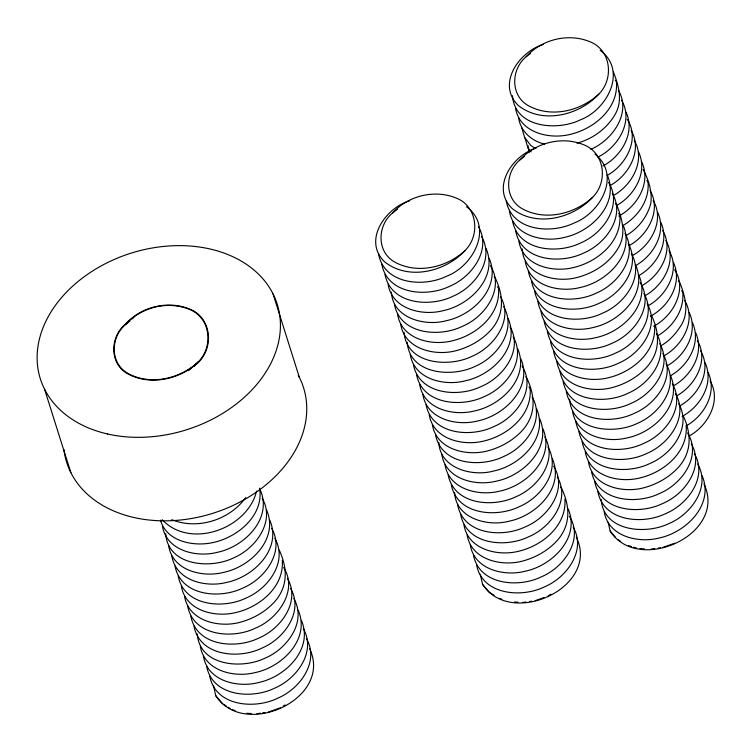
<?xml version="1.0" encoding="UTF-8"?>
<svg xmlns="http://www.w3.org/2000/svg" width="752" height="752" viewBox="0 0 752 752"><rect width="100%" height="100%" fill="white"/><g stroke="black" fill="none" stroke-linecap="round" stroke-linejoin="round"><path stroke-width="1.13" d="M282.31 560.315C284.265 586.701 260.136 606.732 236.429 612.41C215.373 617.918 185.274 610.878 181.354 586.081M498.557 288.636C500.512 315.022 476.383 335.054 452.676 340.731C431.62 346.249 401.521 339.199 397.601 314.402M530.151 388.84C532.106 415.226 507.976 435.258 484.269 440.935C463.213 446.444 433.114 439.403 429.195 414.606M564.902 499.065C566.858 525.451 542.728 545.473 519.03 551.15C497.974 556.668 467.866 549.627 463.946 524.83M616.461 82.203C618.417 108.589 594.287 128.611 570.58 134.288C549.524 139.806 519.425 132.766 515.496 107.968M619.836 215.345C621.791 241.73 597.661 261.752 573.964 267.43C552.908 272.948 522.8 265.907 518.88 241.11M648.055 182.398C649.559 200.258 637.978 216.811 623.004 225.497M654.597 325.56C656.543 351.945 632.413 371.977 608.716 377.654C587.66 383.172 557.552 376.122 553.632 351.325M682.807 292.622C684.311 310.473 672.73 327.035 657.756 335.721M686.191 425.764C688.136 452.149 664.007 472.181 640.309 477.858C619.253 483.367 589.145 476.326 585.225 451.529M165.703 533.741C167.893 565.993 210.551 569.264 233.618 557.871C255.501 548.669 275.646 521.597 262.175 498.238M197.297 633.945C199.487 666.197 242.144 669.468 265.212 658.075C287.095 648.873 307.239 621.791 293.769 598.442M391.435 292.124C392.553 318.256 424.974 326.631 446.359 320.69C473.158 315.107 501.631 287.255 489.176 258.387M404.068 332.205C406.259 364.457 448.916 367.728 471.983 356.335C493.867 347.133 514.011 320.051 500.541 296.702M407.227 342.226C409.417 374.477 452.074 377.748 475.142 366.356C497.025 357.153 517.169 330.072 503.699 306.722M438.82 442.43C439.948 468.552 472.369 476.937 493.754 470.996C520.553 465.403 549.026 437.561 536.561 408.684M454.622 492.522C455.74 518.654 488.161 527.039 509.546 521.098C536.345 515.505 564.818 487.663 552.363 458.786M512.497 95.701C514.688 127.962 557.335 131.233 580.403 119.831C606.911 109.867 627.967 70.857 600.181 50.375M528.289 145.803L528.139 148.05L529.38 152.214M522.189 248.884C523.307 275.016 555.737 283.391 577.122 277.45C594.165 273.061 609.985 262.777 618.699 247.192C626.331 233.693 622.073 218.578 616.772 205.127L615.503 203.36M569.584 399.19C571.774 431.441 614.422 434.712 637.489 423.32C659.372 414.117 679.517 387.036 666.046 363.686M601.177 499.394C603.367 531.645 646.015 534.916 669.083 523.514C690.966 514.321 711.11 487.24 697.64 463.881M256.611 491.075C247.38 529.07 190.012 549.496 162.272 519.745M198.284 361.872C213.794 346.381 210.645 317.438 189.09 309.269C167.499 300.556 141.15 307.164 125.678 324.413C110.262 337.122 109.679 363.789 128.451 373.706C151.096 385.748 180.01 378.754 198.284 361.872L193.405 366.271M198.678 362.079C214.339 346.428 211.162 317.194 189.401 308.94C167.593 300.151 140.972 306.816 125.349 324.234C109.773 337.084 109.181 364.015 128.15 374.026C151.02 386.19 180.226 379.121 198.678 362.079L193.743 366.515M465.074 250.519C480.594 235.028 477.435 206.076 455.891 197.908C434.299 189.203 407.951 195.802 392.478 213.051C377.062 225.769 376.47 252.437 395.251 262.345C417.896 274.395 446.81 267.392 465.074 250.519C445.344 271.848 408.411 280.985 384.394 261.64C362.652 240.236 385.635 207.862 409.699 200.784M598.771 94.179C614.29 78.687 611.141 49.735 589.587 41.576C567.995 32.862 541.647 39.471 526.174 56.71C510.758 69.428 510.166 96.096 528.947 106.004C551.592 118.055 580.506 111.061 598.771 94.179C579.049 115.507 542.107 124.653 518.09 105.308C496.348 83.895 519.331 51.521 543.395 44.443M592.67 197.259C608.189 181.768 605.04 152.816 583.486 144.657C561.894 135.943 535.546 142.551 520.074 159.791C504.658 172.509 504.075 199.177 522.847 209.084C545.491 221.135 574.406 214.141 592.67 197.259C572.949 218.588 536.007 227.734 511.99 208.389C490.577 187.417 512.554 155.241 536.298 148.031M245.716 497.523C229.802 519.952 197.494 530.16 171.813 519.67M188.526 370.67L191.779 367.737M125.349 324.234L129.598 320.897M132.145 318.895L133.847 317.57M125.678 324.413L129.889 321.104M526.174 56.71L530.386 53.411M392.478 213.051L397.526 209.094M520.074 159.791L524.285 156.491M283.231 706.109L285.149 704.962M548.114 595.894L550.99 594.174M590.865 149.319C612.391 140.079 631.689 113.157 618.435 90.259M597.943 157.065C617.862 147.439 634.011 121.392 621.594 100.279M603.066 165.948C621.556 156.078 635.543 132.643 626.031 112.067M607.212 175.395C625.946 165.177 640.253 139.176 627.281 119.436M610.37 185.415C628.822 175.263 642.904 150.221 631.078 130.34M613.529 195.435C631.981 185.283 646.062 160.242 634.237 140.361M616.687 205.456C634.66 195.398 648.027 172.33 638.664 152.148M618.868 216.05C637.348 206.18 651.345 182.745 641.823 162.169M626.162 235.517C638.185 228.599 647.406 216.849 650.79 203.341C652.426 191.675 648.544 179.615 643.073 169.538M629.321 245.537C647.782 235.385 661.863 210.344 650.029 190.463M632.479 255.558C650.941 245.406 665.022 220.364 653.187 200.483M635.637 265.578C653.62 255.52 666.977 232.443 657.624 212.271M638.805 275.599C656.778 265.541 670.135 242.464 660.782 222.291M641.964 285.619C660.416 275.458 674.497 250.425 662.672 230.544M645.122 295.639C663.574 285.478 677.655 260.446 665.83 240.565M648.28 305.66C666.733 295.498 680.814 270.466 668.989 250.585M650.461 316.244C668.942 306.384 682.938 282.949 673.416 262.373M653.62 326.265C672.871 316.263 687.845 289.868 674.666 269.742M660.914 345.741C669.759 340.891 676.443 332.967 681.66 324.469C689.293 310.971 685.044 295.856 679.733 282.414L678.464 280.646M664.072 355.762C682.534 345.6 696.615 320.568 684.781 300.687M667.231 365.782C685.213 355.724 698.57 332.647 689.217 312.475M670.399 375.803C688.371 365.745 701.729 342.668 692.376 322.486M673.557 385.814C691.53 375.765 704.897 352.688 695.534 332.506M676.715 395.834C695.168 385.682 709.249 360.64 697.424 340.759M679.874 405.854C698.326 395.702 712.407 370.661 700.582 350.78M682.055 416.448C700.535 406.588 714.532 383.153 705.009 362.567M686.191 425.895C704.163 415.847 717.53 392.77 708.168 372.588M689.349 435.916C707.801 425.764 721.882 400.722 710.057 380.841M662.766 547.428L674.751 543.207M535.17 600.688L543.884 597.614M268.37 712.05L280.355 707.82M576.981 143.2C592.896 138.866 607.118 128.451 615.315 114.05C622.947 100.552 618.699 85.437 613.388 71.985M651.279 549.073L654.729 548.584M658.169 548.086L660.472 547.757M522.537 602.493L525.977 602.004M529.427 601.515L531.72 601.186M256.883 713.686L260.333 713.197M262.627 712.868L264.93 712.539M639.961 548.575L644.483 548.875M514.622 601.985L518.015 602.202M246.703 713.263L251.215 713.563M628.437 545.614L631.52 546.554M633.588 547.183L636.681 548.123M498.773 598.244L501.866 599.184M231.973 709.606L235.066 710.546M544.692 144.083C531.89 141.329 520.516 131.337 518.654 117.989M617.89 539.673L620.72 541.449M494.064 595.293L489.345 592.341L482.549 584.304L480.302 574.368M223.494 704.286L226.324 706.062M228.204 707.237L230.093 708.422M535.208 148.417L530.724 145.39L524.623 137.381L521.822 128.009M595.001 154.141C621.519 175.188 600.35 212.966 574.302 222.912C551.291 234.323 511.886 231.127 506.246 201.028M466.475 206.715C494.261 227.189 473.205 266.199 446.707 276.172C423.686 287.574 384.291 284.378 378.641 254.289M608.152 522.217L610.145 531.044L615.437 537.295M213.512 685.73L215.749 695.666L222.554 703.693M531.175 151.848L527.782 147.401L524.981 138.03M610.145 531.044C638.232 574.97 727.889 534.268 703.957 483.921M482.549 584.304C510.627 628.221 600.293 587.519 576.361 537.182M215.749 695.666C243.836 739.583 333.493 698.881 309.561 648.534M615.277 80.238L616.546 82.006M646.87 180.442L648.139 182.21M608.547 182.435C623.276 205.625 602.803 233.769 580.619 242.952C557.608 254.364 518.203 251.159 512.563 221.069M612.335 193.339C625.814 216.698 605.661 243.78 583.778 252.973C560.766 264.384 521.362 261.179 515.722 231.09M681.622 290.667L682.901 292.434M618.661 213.38L619.93 215.147M624.978 233.421C638.448 256.78 618.304 283.861 596.421 293.054C573.4 304.466 534.005 301.261 528.355 271.171M628.136 243.441C641.606 266.8 621.462 293.882 599.579 303.075C576.558 314.486 537.163 311.281 531.514 281.192M631.295 253.462C644.765 276.821 624.621 303.902 602.737 313.095C579.726 324.507 540.321 321.301 534.672 291.212M640.14 282.639C654.87 305.829 634.397 333.973 612.213 343.156C589.201 354.559 549.797 351.363 544.157 321.264M643.928 293.543C657.408 316.902 637.254 343.974 615.371 353.177C592.36 364.579 552.955 361.383 547.315 331.284M647.096 303.564C660.566 326.923 640.413 353.995 618.539 363.197C595.518 374.599 556.123 371.403 550.473 341.305M656.571 333.625C670.041 356.974 649.897 384.056 628.014 393.258C604.993 404.661 565.598 401.465 559.949 371.366M659.73 343.645C673.2 366.995 653.056 394.076 631.172 403.279C608.152 414.681 568.756 411.485 563.107 381.386M662.888 353.666C676.358 377.015 656.214 404.097 634.331 413.299C611.32 424.701 571.915 421.505 566.265 391.407M672.363 383.727C685.843 407.076 665.689 434.158 643.806 443.36C620.795 454.763 581.39 451.567 575.75 421.468M675.522 393.747C689.001 417.097 668.848 444.178 646.964 453.381C623.953 464.783 584.548 461.587 578.908 431.488M678.689 403.768C692.16 427.117 672.006 454.199 650.132 463.401C627.112 474.803 587.716 471.607 582.067 441.509M687.525 432.936C702.265 456.135 681.791 484.269 659.607 493.453C636.587 504.865 597.191 501.669 591.542 471.57M691.323 443.84C704.793 467.199 684.649 494.28 662.766 503.473C639.745 514.885 600.35 511.689 594.7 481.59M694.481 453.86C707.952 477.219 687.807 504.301 665.924 513.494C642.913 524.905 603.508 521.709 597.859 491.611M478.422 226.559C491.893 249.918 471.748 276.99 449.865 286.192C426.845 297.595 387.449 294.399 381.8 264.309M481.581 236.579C495.051 259.938 474.907 287.01 453.024 296.213C430.012 307.615 390.608 304.419 384.958 274.32M490.426 265.757C505.156 288.947 484.683 317.09 462.499 326.274C439.488 337.676 400.083 334.48 394.443 304.381M494.214 276.661L495.493 278.428C503.981 296.711 504.423 315.238 490.351 330.673C481.036 340.581 468.947 347.311 455.844 350.752C434.788 356.26 404.679 349.219 400.76 324.422M497.382 286.681L498.651 288.448M510.016 326.763C523.486 350.112 503.342 377.194 481.459 386.396C458.438 397.799 419.043 394.603 413.393 364.504M513.174 336.783C526.644 360.133 506.5 387.214 484.617 396.417C461.606 407.819 422.201 404.623 416.552 374.524M522.02 365.951C536.749 389.151 516.276 417.285 494.092 426.469C471.081 437.88 431.676 434.684 426.036 404.585M525.808 376.855L527.086 378.623C535.574 396.915 536.016 415.442 521.944 430.877C512.629 440.785 500.541 447.515 487.437 450.956C466.381 456.464 436.273 449.423 432.353 424.626M528.976 386.876L530.245 388.643M532.134 396.896C545.604 420.255 525.46 447.337 503.577 456.53C480.556 467.941 441.161 464.745 435.511 434.647M544.768 436.978C558.238 460.337 538.094 487.418 516.21 496.611C493.199 508.023 453.794 504.827 448.145 474.728M547.926 446.998C561.396 470.357 541.252 497.439 519.369 506.632C496.358 518.043 456.953 514.847 451.303 484.749M553.613 466.155C568.343 489.345 547.87 517.489 525.686 526.673C502.674 538.084 463.27 534.888 457.63 504.789M557.401 477.059C570.881 500.418 550.727 527.5 528.844 536.693C505.833 548.105 466.428 544.899 460.788 514.81M560.569 487.08L561.838 488.847C570.326 507.13 570.768 525.667 556.696 541.102C547.381 551.009 535.292 557.74 522.189 561.171C501.133 566.688 471.025 559.648 467.105 534.851M569.405 516.257C584.144 539.447 563.671 567.591 541.487 576.775C518.466 588.186 479.071 584.981 473.422 554.891M573.203 527.161C586.673 550.52 566.529 577.602 544.645 586.795C521.625 598.207 482.229 595.001 476.58 564.912M271.651 528.299C285.121 551.658 264.977 578.73 243.093 587.932C220.082 599.335 180.677 596.139 175.037 566.04M274.809 538.319C288.279 561.669 268.135 588.75 246.252 597.953C223.241 609.355 183.836 606.159 178.196 576.06M283.654 567.497C298.384 590.687 277.911 618.83 255.736 628.014C232.716 639.416 193.32 636.22 187.671 606.121M287.452 578.401C300.922 601.75 280.778 628.832 258.895 638.034C235.874 649.437 196.479 646.241 190.829 616.142M290.61 588.421C304.081 611.771 283.936 638.852 262.053 648.055C239.033 659.457 199.637 656.261 193.988 626.162M303.244 628.493C316.714 651.852 296.57 678.934 274.687 688.127C251.676 699.539 212.271 696.343 206.631 666.244M306.402 638.514C319.873 661.873 299.728 688.954 277.845 698.147C254.834 709.559 215.429 706.363 209.789 676.264M273.004 293.806L299.334 377.307M44.547 389.16L70.867 472.66M702.077 475.668C714.532 504.545 686.059 532.388 659.26 537.981C638.204 543.489 608.105 536.449 604.185 511.651M683.117 415.555C691.605 433.838 692.047 452.366 677.975 467.8C668.66 477.708 656.571 484.438 643.468 487.879C622.412 493.387 592.313 486.347 588.384 461.549M670.483 375.474C682.938 404.341 654.466 432.184 627.666 437.777C606.61 443.285 576.511 436.245 572.592 411.447M651.523 315.351C660.012 333.634 660.453 352.162 646.382 367.596C637.066 377.513 624.978 384.244 611.874 387.675C590.818 393.193 560.719 386.143 556.79 361.345M638.89 275.27C651.345 304.137 622.872 331.989 596.073 337.573C575.017 343.091 544.918 336.041 540.998 311.253M635.731 265.249C648.186 294.117 619.714 321.969 592.914 327.552C571.858 333.07 541.76 326.02 537.83 301.232M623.088 225.168C635.553 254.044 607.08 281.887 580.281 287.471C559.225 292.989 529.126 285.948 525.197 261.151M607.296 175.066C619.751 203.942 591.279 231.785 564.479 237.369C543.423 242.887 513.325 235.846 509.405 211.049M568.155 508.888C580.619 537.765 552.147 565.607 525.347 571.191C504.291 576.709 474.192 569.668 470.263 544.871M542.878 428.725C555.343 457.601 526.87 485.444 500.071 491.037C479.015 496.546 448.916 489.505 444.987 464.708M539.72 418.704C552.184 447.581 523.712 475.424 496.912 481.017C475.856 486.525 445.757 479.485 441.828 454.687M520.769 358.591C533.224 387.459 504.752 415.301 477.952 420.894C456.896 426.403 426.798 419.362 422.878 394.565M517.611 348.571C530.066 377.438 501.593 405.281 474.794 410.874C453.738 416.382 423.639 409.342 419.71 384.545M508.126 318.51C520.591 347.377 492.118 375.22 465.319 380.813C444.263 386.321 414.164 379.281 410.235 354.483M486.018 248.367C498.473 277.234 470 305.086 443.201 310.67C422.145 316.188 392.046 309.138 388.117 284.341M301.355 620.25C313.819 649.117 285.346 676.96 258.547 682.553C237.491 688.061 207.392 681.021 203.463 656.223M298.196 610.229C310.661 639.097 282.188 666.939 255.389 672.532C234.333 678.041 204.234 671 200.305 646.203M279.246 550.107C287.725 568.39 288.176 586.917 274.104 602.352C264.789 612.26 252.7 618.99 239.587 622.43C218.531 627.939 188.432 620.898 184.513 596.101M269.761 520.046C282.226 548.913 253.753 576.765 226.954 582.349C205.898 587.867 175.799 580.817 171.87 556.019M266.603 510.025C279.067 538.893 250.595 566.745 223.795 572.328C202.739 577.846 172.64 570.796 168.711 545.999M260.286 489.984C272.75 518.852 244.278 546.704 217.478 552.288C196.422 557.805 166.324 550.755 162.394 525.968M259.581 488.133C264.065 515.073 238.403 536.618 214.32 542.267C194.721 547.033 166.69 542.23 160.486 520.111M298.309 375.361A124.183 92.571 -17.5 0 1 213.098 513.221A124.183 92.571 -17.5 0 1 63.929 449.517M107.602 433.998A124.183 92.571 -17.5 0 0 279.941 316.959A124.183 92.571 -17.5 0 0 88.774 273.493A124.183 92.571 -17.5 0 0 107.602 433.998"/></g></svg>
